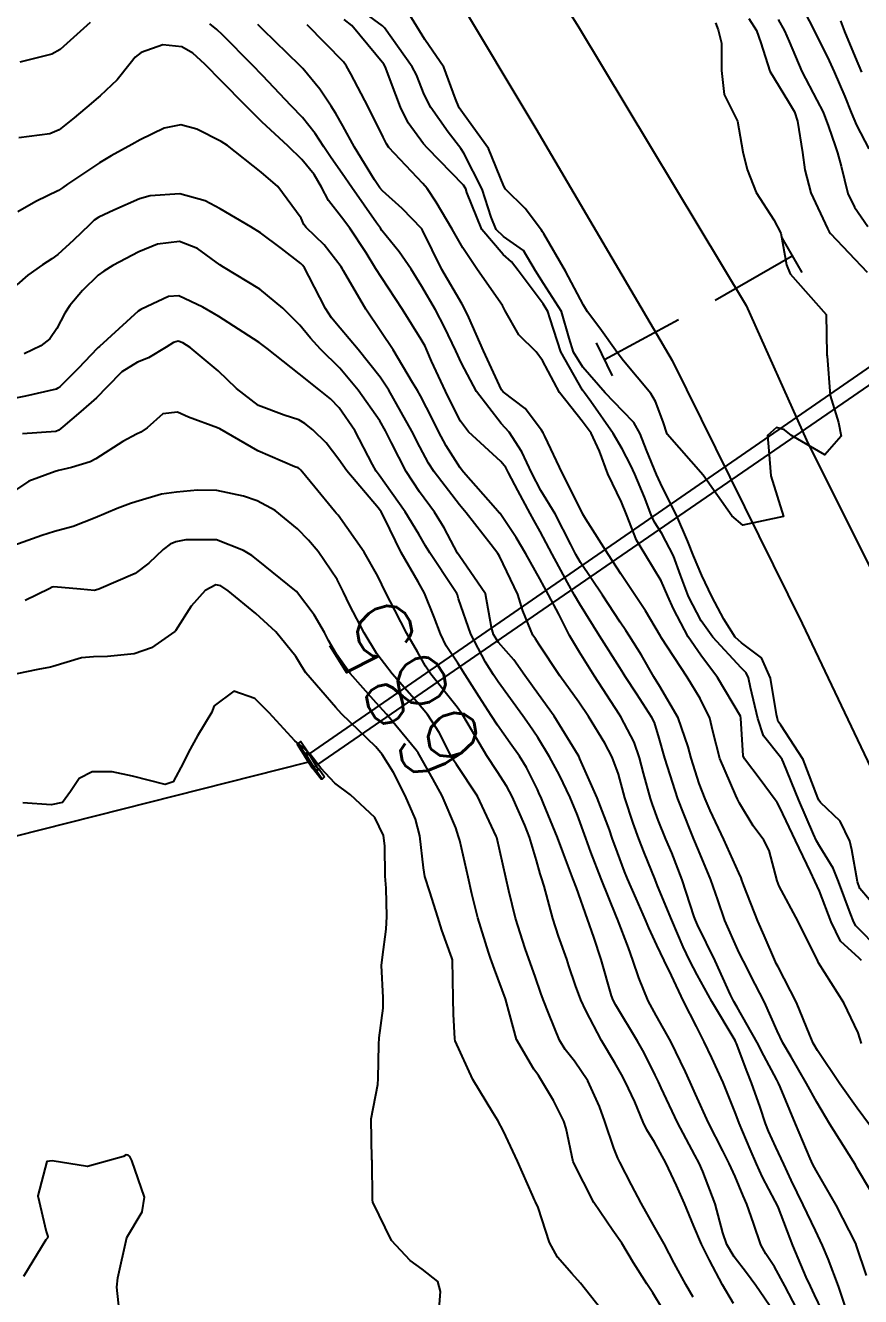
# Model space of a CAD drawing. Header units: metres. Extents: x 298520 to 308411, y 7433745 to 7450750.
# Drawn here: x 300770.8 to 300812, y 7448381.4 to 7448444.2 of the extents above; entities that cross this region are included whole.
import ezdxf
from ezdxf.enums import TextEntityAlignment as Align

# ---------------------------------------------------------------- set-up
doc = ezdxf.new("R2010")
doc.units = ezdxf.units.M
doc.header["$LTSCALE"] = 10
doc.linetypes.add('CONTINUO', pattern=[0])
doc.linetypes.add('TRACEJADO', pattern=[8.7, 8, -0.7])
for name, color, linetype in [('Cotas', 45, 'Continuous'), ('Curvas de Nivel 1m', 11, 'Continuous'), ('Curvas de Nivel 5m', 15, 'Continuous'), ('GALERIA', 45, 'Continuous'), ('Linha Férrea', 251, 'TRACKS'), ('Pórtico', 62, 'Continuous'), ('TEXTO', 45, 'Continuous')]:
    doc.layers.add(name, color=color, linetype=linetype)
doc.styles.add('Style-STANDARD', font='STANDARD.shx')
doc.linetypes.add('TRACKS', pattern='A,0.15,[130,ltypeshp.shx,S=0.25,R=0,X=0,Y=0],0.15', length=0.3)

msp = doc.modelspace()

# ---------------------------------------------------------------- linework, layer by layer
at = {"layer": 'Curvas de Nivel 1m', "flags": 128}
for points, elevation in [([(300813.428, 7448399.885), (300811.998, 7448401.567), (300811.87, 7448401.902), (300811.603, 7448403.49), (300811.502, 7448403.908), (300811.012, 7448404.894), (300810.042, 7448405.815), (300809.963, 7448405.931), (300809.92, 7448406.056), (300809.195, 7448407.939), (300808.09, 7448409.635), (300807.962, 7448409.822), (300807.918, 7448409.953), (300807.878, 7448410.171), (300807.573, 7448411.958), (300807.129, 7448412.961), (300806.14, 7448413.709), (300805.837, 7448413.983), (300805.263, 7448414.878), (300804.678, 7448415.995), (300804.178, 7448417.033), (300803.771, 7448418.004), (300803.485, 7448418.722), (300802.933, 7448420.013), (300802.233, 7448421.391), (300801.946, 7448422.024), (300801.451, 7448423.228), (300801.131, 7448424.037), (300800.827, 7448424.6), (300800.274, 7448425.156), (300799.4, 7448426.059), (300798.302, 7448427.336), (300797.836, 7448428.075), (300797.631, 7448428.766), (300797.251, 7448430.081), (300796.354, 7448431.47), (300795.972, 7448432.096), (300795.368, 7448433.1), (300794.38, 7448433.781), (300794.019, 7448434.124), (300793.775, 7448434.74), (300793.332, 7448436.131), (300792.429, 7448437.907), (300792.27, 7448438.142), (300791.652, 7448438.936), (300790.794, 7448440.157), (300790.459, 7448440.802), (300790.081, 7448441.778), (300789.876, 7448442.169), (300788.502, 7448444.099), (300788.408, 7448444.191), (300786.517, 7448445.594)], 697), ([(300804.857, 7448444.345), (300804.998, 7448443.993), (300805.149, 7448443.334), (300805.159, 7448441.99), (300805.281, 7448440.807), (300805.704, 7448439.981), (300805.949, 7448439.479), (300806.217, 7448437.973), (300806.42, 7448437.094), (300806.865, 7448435.965), (300807.739, 7448434.607), (300808.08, 7448433.953), (300808.359, 7448432.385), (300808.543, 7448431.948), (300810.333, 7448429.93), (300810.358, 7448427.974), (300810.361, 7448427.929), (300810.369, 7448427.872), (300810.518, 7448425.926), (300810.938, 7448424.589), (300811.076, 7448423.918), (300810.254, 7448423.005), (300808.613, 7448423.947), (300808.266, 7448424.233), (300807.865, 7448424.356), (300807.434, 7448423.958), (300807.489, 7448423.195), (300807.592, 7448421.96), (300808.213, 7448419.95), (300806.208, 7448419.523), (300805.663, 7448419.985), (300804.243, 7448422), (300802.478, 7448424.018), (300802.269, 7448424.622), (300801.893, 7448425.639), (300801.668, 7448426.029), (300800.307, 7448427.644), (300800.008, 7448428.053), (300799.138, 7448429.249), (300798.535, 7448430.068), (300798.338, 7448430.396), (300797.445, 7448432.079), (300796.381, 7448433.924), (300796.312, 7448434.021), (300796.255, 7448434.092), (300795.461, 7448435.172), (300794.476, 7448436.119), (300794.405, 7448436.266), (300793.65, 7448438.128), (300792.449, 7448439.795), (300792.203, 7448440.142), (300792.018, 7448440.584), (300791.435, 7448442.15), (300790.493, 7448443.527), (300790.109, 7448444.166), (300789.489, 7448445.151)], 698), ([(300773.968, 7448444.358), (300772.489, 7448443.023), (300772.076, 7448442.795), (300770.483, 7448442.4)], 693), ([(300812.462, 7448389.901), (300811.865, 7448390.718), (300811.01, 7448391.919), (300809.899, 7448393.561), (300809.683, 7448393.932), (300809.513, 7448394.33), (300808.867, 7448395.941), (300807.95, 7448397.701), (300807.86, 7448397.86), (300807.819, 7448397.952), (300807.262, 7448399.256), (300806.949, 7448399.965), (300806.259, 7448401.716), (300806.168, 7448401.978), (300806.122, 7448402.096), (300806.007, 7448402.348), (300805.272, 7448403.988), (300804.603, 7448405.429), (300804.346, 7448405.997), (300804.054, 7448406.768), (300803.66, 7448408.004), (300803.507, 7448408.577), (300803.014, 7448410.011), (300802.116, 7448411.548), (300801.815, 7448412.025), (300801.197, 7448413.097), (300800.609, 7448414.043), (300800.423, 7448414.323), (300800.15, 7448414.732), (300799.272, 7448416.059), (300798.187, 7448417.679), (300797.954, 7448418.072), (300797.712, 7448418.561), (300796.935, 7448420.083), (300796.23, 7448421.236), (300795.779, 7448422.097), (300795.299, 7448423.15), (300794.665, 7448424.114), (300794.475, 7448424.327), (300794.267, 7448424.548), (300793.046, 7448426.132), (300792.304, 7448427.536), (300792.037, 7448428.144), (300791.475, 7448429.304), (300791.027, 7448430.16), (300790.35, 7448431.324), (300789.825, 7448432.168), (300789.229, 7448433.035), (300788.382, 7448434.088), (300788.308, 7448434.191), (300788.115, 7448434.464), (300786.887, 7448436.205), (300786.413, 7448436.893), (300785.873, 7448437.667), (300785.507, 7448438.224), (300785.085, 7448438.876), (300784.447, 7448439.671), (300783.897, 7448440.246), (300782.475, 7448441.746), (300781.974, 7448442.265), (300780.498, 7448443.755), (300780.223, 7448444.007), (300779.88, 7448444.289)], 693), ([(300812.069, 7448393.908), (300811.911, 7448394.437), (300811.193, 7448395.917), (300809.953, 7448397.893), (300809.931, 7448397.93), (300809.909, 7448397.974), (300808.937, 7448399.94), (300807.999, 7448401.694), (300807.908, 7448401.951), (300807.514, 7448403.454), (300807.244, 7448403.962), (300806.722, 7448404.662), (300806.041, 7448405.786), (300805.95, 7448405.981), (300805.861, 7448406.167), (300805.077, 7448407.99), (300804.732, 7448409.348), (300804.577, 7448409.995), (300804.107, 7448410.96), (300803.453, 7448412.007), (300802.182, 7448413.98), (300802.159, 7448414.02), (300802.143, 7448414.043), (300801.407, 7448415.283), (300800.907, 7448416.039), (300800.179, 7448417.122), (300799.579, 7448418.056), (300798.455, 7448419.823), (300798.308, 7448420.069), (300798.216, 7448420.249), (300797.305, 7448422.079), (300796.421, 7448423.929), (300796.341, 7448424.089), (300796.264, 7448424.22), (300795.453, 7448425.281), (300794.367, 7448426.119), (300794.284, 7448426.211), (300793.405, 7448428.129), (300792.675, 7448429.791), (300792.515, 7448430.138), (300792.337, 7448430.44), (300791.346, 7448432.15), (300790.382, 7448434.1), (300790.36, 7448434.138), (300790.343, 7448434.161), (300789.385, 7448435.168), (300788.402, 7448436.049), (300788.28, 7448436.191), (300788.012, 7448436.591), (300787.025, 7448438.204), (300786.443, 7448439.25), (300786.096, 7448439.862), (300785.878, 7448440.219), (300785.305, 7448441.071), (300784.471, 7448442.09), (300784.324, 7448442.241), (300782.5, 7448444.016), (300782.243, 7448444.263)], 694), ([(300812.778, 7448398.715), (300811.969, 7448399.543), (300811.79, 7448399.721), (300811.699, 7448399.904), (300811.52, 7448400.367), (300810.933, 7448401.916), (300810.672, 7448402.583), (300810.02, 7448403.646), (300809.851, 7448403.932), (300809.697, 7448404.263), (300808.969, 7448405.941), (300808.223, 7448407.796), (300808.157, 7448407.949), (300808.074, 7448408.057), (300807.233, 7448409.112), (300806.945, 7448409.967), (300806.587, 7448411.501), (300806.484, 7448411.975), (300806.37, 7448412.221), (300806.128, 7448412.479), (300804.725, 7448413.994), (300804.151, 7448414.798), (300803.524, 7448416.006), (300803.135, 7448417.054), (300802.788, 7448418.014), (300802.204, 7448419.112), (300801.848, 7448419.665), (300801.676, 7448420.028), (300801.349, 7448420.91), (300800.877, 7448422.04), (300800.679, 7448422.475), (300800.255, 7448423.293), (300799.798, 7448424.055), (300798.703, 7448425.641), (300798.38, 7448426.069), (300798.285, 7448426.202), (300797.216, 7448428.081), (300796.691, 7448429.725), (300796.577, 7448430.088), (300796.338, 7448430.457), (300795.105, 7448432.109), (300794.781, 7448432.528), (300794.371, 7448432.9), (300793.319, 7448434.131), (300792.574, 7448435.966), (300792.517, 7448436.139), (300792.406, 7448436.319), (300790.624, 7448438.158), (300790.435, 7448438.369), (300789.68, 7448439.406), (300789.304, 7448440.177), (300789.071, 7448440.793), (300788.536, 7448442.189), (300788.474, 7448442.294), (300786.89, 7448444.206), (300786.506, 7448444.506)], 696), ([(300806.509, 7448444.562), (300806.893, 7448443.966), (300807.107, 7448443.351), (300807.536, 7448441.959), (300808.458, 7448440.444), (300808.757, 7448439.947), (300808.911, 7448439.483), (300809.154, 7448437.943), (300809.273, 7448437.088), (300809.572, 7448435.938), (300810.385, 7448434.175), (300810.473, 7448434.018), (300810.543, 7448433.928), (300812.355, 7448432.023)], 697), ([(300807.952, 7448444.512), (300808.261, 7448443.952), (300808.495, 7448443.423), (300809.126, 7448441.943), (300809.866, 7448440.529), (300810.172, 7448439.933), (300810.446, 7448439.22), (300810.769, 7448438.258), (300810.888, 7448437.923), (300811.074, 7448437.269), (300811.404, 7448435.915), (300811.721, 7448435.235), (300812.387, 7448434.286)], 696), ([(300811.029, 7448444.443), (300811.239, 7448443.919), (300811.754, 7448442.64), (300812.068, 7448441.906)], 694), ([(300812.537, 7448386.616), (300811.832, 7448387.802), (300811.771, 7448387.911), (300811.653, 7448388.093), (300810.508, 7448389.923), (300809.869, 7448391.008), (300809.362, 7448391.935), (300808.592, 7448393.247), (300808.191, 7448393.947), (300807.912, 7448394.547), (300807.274, 7448395.96), (300806.824, 7448396.849), (300806.246, 7448397.976), (300806.149, 7448398.171), (300805.959, 7448398.548), (300805.324, 7448399.986), (300804.97, 7448401.008), (300804.633, 7448401.994), (300804.018, 7448403.472), (300803.788, 7448404.002), (300803.618, 7448404.414), (300803.001, 7448406.01), (300802.489, 7448407.594), (300802.363, 7448408.017), (300802.083, 7448408.994), (300801.839, 7448409.772), (300801.718, 7448410.026), (300800.978, 7448411.169), (300800.402, 7448412.046), (300800.294, 7448412.217), (300800.127, 7448412.483), (300799.124, 7448414.06), (300798.158, 7448415.617), (300797.898, 7448416.073), (300797.552, 7448416.696), (300796.796, 7448418.084), (300796.204, 7448419.217), (300795.891, 7448419.776), (300795.707, 7448420.098), (300795.097, 7448421.24), (300794.633, 7448422.114), (300794.494, 7448422.365), (300794.248, 7448422.675), (300792.664, 7448424.136), (300792.268, 7448424.658), (300791.762, 7448425.632), (300791.515, 7448426.152), (300790.834, 7448427.633), (300790.597, 7448428.166), (300790.508, 7448428.36), (300790.318, 7448428.696), (300789.391, 7448430.179), (300788.356, 7448431.761), (300788.08, 7448432.193), (300787.593, 7448432.976), (300786.797, 7448434.206), (300786.388, 7448434.734), (300785.744, 7448435.567), (300785.398, 7448436.225), (300785.037, 7448436.855), (300784.423, 7448437.594), (300783.75, 7448438.247), (300782.445, 7448439.457), (300781.623, 7448440.268), (300780.47, 7448441.449), (300779.63, 7448442.293), (300779.03, 7448442.844), (300778.491, 7448443.162), (300777.548, 7448443.263), (300776.488, 7448442.882), (300776.18, 7448442.639), (300775.935, 7448442.335), (300775.292, 7448441.521), (300774.459, 7448440.736), (300774.253, 7448440.565), (300774.01, 7448440.364), (300773.173, 7448439.646), (300772.44, 7448439.054), (300771.967, 7448438.855), (300770.435, 7448438.657)], 692), ([(300812.326, 7448382.459), (300811.832, 7448383.909), (300811.785, 7448384.025), (300810.827, 7448385.92), (300809.83, 7448387.632), (300809.674, 7448387.932), (300809.533, 7448388.236), (300808.807, 7448389.94), (300808.061, 7448391.767), (300807.977, 7448391.949), (300807.885, 7448392.114), (300807.25, 7448393.314), (300806.922, 7448393.965), (300805.929, 7448395.71), (300805.772, 7448395.982), (300805.603, 7448396.316), (300804.841, 7448397.991), (300803.971, 7448399.779), (300803.869, 7448400.001), (300803.804, 7448400.173), (300803.209, 7448402.008), (300802.694, 7448403.335), (300802.406, 7448404.016), (300802.032, 7448404.955), (300801.744, 7448405.728), (300801.648, 7448406.026), (300801.306, 7448407.272), (300801.107, 7448408.034), (300800.836, 7448408.795), (300800.181, 7448410.049), (300800.095, 7448410.186), (300798.884, 7448412.062), (300798.135, 7448413.244), (300797.647, 7448414.075), (300797.115, 7448415.119), (300796.608, 7448416.086), (300796.175, 7448416.878), (300795.492, 7448418.101), (300795.005, 7448418.912), (300794.213, 7448420.095), (300794.195, 7448420.12), (300793.996, 7448420.342), (300792.404, 7448422.138), (300792.245, 7448422.351), (300791.551, 7448423.446), (300791.176, 7448424.156), (300790.876, 7448424.768), (300790.28, 7448425.915), (300790.135, 7448426.171), (300789.893, 7448426.57), (300788.926, 7448428.184), (300788.322, 7448429.098), (300787.581, 7448430.198), (300786.487, 7448432.082), (300786.414, 7448432.209), (300786.364, 7448432.287), (300785.522, 7448433.371), (300784.628, 7448434.236), (300784.528, 7448434.382), (300784.387, 7448434.693), (300783.244, 7448436.252), (300782.414, 7448436.972), (300780.746, 7448438.277), (300780.435, 7448438.488), (300779.226, 7448439.083), (300778.443, 7448439.298), (300777.62, 7448439.139), (300776.435, 7448438.568), (300776.026, 7448438.336), (300775.009, 7448437.766), (300774.419, 7448437.419), (300773.784, 7448436.995), (300772.851, 7448436.376), (300772.591, 7448436.188), (300772.4, 7448436.056), (300771.275, 7448435.51), (300770.389, 7448435.008)], 691), ([(300810.512, 7448379.922), (300809.757, 7448381.504), (300809.547, 7448381.932), (300809.333, 7448382.369), (300808.672, 7448383.941), (300807.968, 7448385.791), (300807.903, 7448385.949), (300807.815, 7448386.118), (300807.179, 7448387.313), (300806.884, 7448387.964), (300806.57, 7448388.699), (300806.034, 7448389.977), (300805.86, 7448390.424), (300805.233, 7448391.987), (300804.676, 7448393.211), (300804.298, 7448393.996), (300803.914, 7448394.75), (300803.282, 7448396.007), (300802.683, 7448397.275), (300802.326, 7448398.016), (300801.96, 7448398.775), (300801.567, 7448399.625), (300801.394, 7448400.029), (300800.942, 7448401.083), (300800.519, 7448402.042), (300800.37, 7448402.408), (300800.016, 7448403.357), (300799.762, 7448404.053), (300799.616, 7448404.468), (300799.01, 7448406.06), (300798.159, 7448407.982), (300798.118, 7448408.07), (300798.074, 7448408.154), (300796.884, 7448410.082), (300796.109, 7448411.159), (300795.445, 7448412.1), (300794.896, 7448412.874), (300794.139, 7448413.732), (300793.884, 7448414.123), (300793.796, 7448414.474), (300793.499, 7448416.127), (300792.191, 7448418.019), (300792.109, 7448418.141), (300791.45, 7448419.396), (300790.97, 7448420.159), (300790.228, 7448421.178), (300789.58, 7448422.177), (300788.853, 7448423.588), (300788.554, 7448424.187), (300788.268, 7448424.674), (300787.208, 7448426.201), (300786.299, 7448427.279), (300785.348, 7448428.224), (300784.851, 7448428.765), (300784.324, 7448429.398), (300783.483, 7448430.248), (300782.347, 7448431.187), (300780.55, 7448432.278), (300780.364, 7448432.394), (300779.267, 7448433.192), (300778.375, 7448433.536), (300777.291, 7448433.403), (300776.37, 7448433.023), (300775.087, 7448432.349), (300774.634, 7448432.081), (300774.356, 7448431.873), (300773.59, 7448431.122), (300772.954, 7448430.374), (300772.715, 7448429.99), (300772.321, 7448429.233), (300771.968, 7448428.732), (300771.52, 7448428.388), (300770.707, 7448427.995)], 689), ([(300808.883, 7448380.802), (300808.284, 7448381.945), (300807.772, 7448382.885), (300807.353, 7448383.53), (300807.103, 7448383.96), (300806.736, 7448385.029), (300806.406, 7448385.971), (300806.227, 7448386.384), (300805.826, 7448387.335), (300805.533, 7448387.983), (300805.216, 7448388.609), (300804.518, 7448389.993), (300803.874, 7448391.409), (300803.611, 7448392.003), (300803.375, 7448392.519), (300802.645, 7448394.013), (300801.922, 7448395.298), (300801.529, 7448396.026), (300801.076, 7448397.165), (300800.775, 7448398.038), (300800.553, 7448398.635), (300800.022, 7448400.049), (300799.975, 7448400.179), (300799.206, 7448402.058), (300798.708, 7448403.371), (300798.458, 7448404.066), (300798.04, 7448405.203), (300797.672, 7448406.076), (300797.145, 7448407.165), (300796.666, 7448408.084), (300796.082, 7448409.041), (300795.654, 7448409.662), (300795.335, 7448410.101), (300794.118, 7448411.778), (300793.89, 7448412.122), (300793.498, 7448412.758), (300792.778, 7448414.134), (300792.16, 7448415.892), (300792.105, 7448416.084), (300792.077, 7448416.141), (300791.916, 7448416.395), (300790.744, 7448418.162), (300790.534, 7448418.503), (300790.202, 7448419.079), (300789.526, 7448420.177), (300788.24, 7448421.99), (300788.1, 7448422.191), (300787.913, 7448422.527), (300787.035, 7448424.202), (300786.274, 7448425.327), (300785.832, 7448425.77), (300785.258, 7448426.225), (300784.294, 7448427.006), (300782.705, 7448428.256), (300782.316, 7448428.542), (300781.526, 7448429.063), (300780.328, 7448429.828), (300780.042, 7448429.996), (300779.526, 7448430.292), (300778.341, 7448430.859), (300777.831, 7448430.825), (300776.776, 7448430.326), (300776.473, 7448430.187), (300776.331, 7448430.092), (300774.419, 7448428.358), (300774.363, 7448428.308), (300774.311, 7448428.259), (300773.383, 7448427.282), (300772.475, 7448426.378), (300772.373, 7448426.288), (300772.282, 7448426.239), (300770.769, 7448425.904), (300770.277, 7448425.805)], 688), ([(300807.744, 7448380.656), (300806.844, 7448381.964), (300806.383, 7448382.585), (300805.777, 7448383.377), (300805.416, 7448383.984), (300805.215, 7448384.563), (300804.842, 7448385.99), (300804.237, 7448387.588), (300804.047, 7448387.998), (300803.837, 7448388.398), (300802.99, 7448390.009), (300802.174, 7448391.722), (300802.039, 7448392.018), (300801.886, 7448392.344), (300801.328, 7448393.459), (300801.01, 7448394.033), (300799.929, 7448395.809), (300799.803, 7448396.051), (300799.723, 7448396.264), (300799.207, 7448398.057), (300798.855, 7448399.171), (300798.538, 7448400.064), (300797.996, 7448401.607), (300797.818, 7448402.073), (300797.317, 7448403.381), (300797.054, 7448404.085), (300796.364, 7448405.779), (300796.225, 7448406.097), (300796.171, 7448406.216), (300796.057, 7448406.459), (300795.516, 7448407.546), (300795.171, 7448408.104), (300794.716, 7448408.747), (300794.088, 7448409.649), (300793.782, 7448410.123), (300793.186, 7448411.05), (300792.499, 7448412.136), (300792.129, 7448412.701), (300791.559, 7448413.57), (300791.27, 7448414.153), (300790.967, 7448414.974), (300790.485, 7448416.165), (300790.171, 7448416.729), (300789.333, 7448418.179), (300788.491, 7448419.906), (300788.338, 7448420.189), (300788.215, 7448420.357), (300786.653, 7448422.206), (300786.248, 7448422.766), (300785.631, 7448423.594), (300784.97, 7448424.229), (300784.576, 7448424.546), (300784.268, 7448424.733), (300783.551, 7448424.966), (300782.275, 7448425.438), (300781.189, 7448426.271), (300780.296, 7448427.145), (300778.911, 7448428.301), (300778.546, 7448428.538), (300778.316, 7448428.608), (300778.075, 7448428.553), (300777.714, 7448428.316), (300776.839, 7448427.79), (300776.302, 7448427.571), (300775.533, 7448427.103), (300774.807, 7448426.352), (300774.277, 7448425.808), (300773.495, 7448425.144), (300772.611, 7448424.377), (300772.423, 7448424.217), (300772.261, 7448424.159), (300770.617, 7448424.039)], 687), ([(300805.749, 7448381.075), (300805.209, 7448381.986), (300804.56, 7448383.207), (300804.174, 7448383.996), (300803.796, 7448384.887), (300803.332, 7448386.005), (300802.937, 7448386.893), (300802.407, 7448388.014), (300801.843, 7448389.035), (300801.474, 7448389.65), (300801.292, 7448390.028), (300800.866, 7448391.037), (300800.394, 7448392.042), (300800.222, 7448392.38), (300799.892, 7448392.953), (300799.235, 7448394.057), (300798.452, 7448395.538), (300798.207, 7448396.067), (300797.94, 7448396.785), (300797.62, 7448397.745), (300797.506, 7448398.077), (300797.101, 7448399.22), (300796.829, 7448400.087), (300796.396, 7448401.695), (300796.265, 7448402.096), (300796.201, 7448402.293), (300796.012, 7448402.962), (300795.667, 7448404.104), (300795.441, 7448404.696), (300794.812, 7448406.112), (300794.553, 7448406.608), (300794.065, 7448407.359), (300793.557, 7448408.125), (300792.802, 7448409.417), (300792.373, 7448410.137), (300792.099, 7448410.528), (300790.801, 7448412.16), (300790.528, 7448412.565), (300790.134, 7448413.265), (300789.614, 7448414.175), (300789.011, 7448415.325), (300788.58, 7448416.186), (300788.175, 7448417.012), (300787.504, 7448418.197), (300786.211, 7448420.01), (300786.12, 7448420.12), (300786.037, 7448420.213), (300785.061, 7448421.397), (300784.366, 7448422.238), (300784.308, 7448422.304), (300784.244, 7448422.35), (300784.073, 7448422.413), (300782.252, 7448423.195), (300780.371, 7448424.279), (300780.263, 7448424.333), (300778.824, 7448424.858), (300778.271, 7448425.1), (300777.561, 7448425.026), (300776.78, 7448424.325), (300776.475, 7448424.113), (300776.26, 7448424.012), (300775.577, 7448423.661), (300774.247, 7448422.807), (300773.956, 7448422.653), (300773.042, 7448422.372), (300772.397, 7448422.222), (300772.24, 7448422.178), (300770.928, 7448421.698), (300770.225, 7448421.214)], 686), ([(300802.718, 7448380.015), (300801.756, 7448381.599), (300801.465, 7448382.033), (300800.808, 7448383.069), (300800.226, 7448384.043), (300799.792, 7448384.67), (300798.843, 7448386.06), (300797.833, 7448388.07), (300797.483, 7448389.709), (300797.368, 7448390.077), (300796.857, 7448391.096), (300796.268, 7448392.094), (300796.114, 7448392.325), (300795.888, 7448392.642), (300795.027, 7448394.109), (300794.698, 7448395.335), (300794.486, 7448396.114), (300793.948, 7448397.587), (300793.75, 7448398.122), (300793.646, 7448398.433), (300793.109, 7448400.129), (300792.819, 7448401.304), (300792.643, 7448402.134), (300792.221, 7448403.938), (300792.168, 7448404.139), (300792.029, 7448404.568), (300791.362, 7448406.15), (300790.887, 7448406.984), (300790.23, 7448408.168), (300790.175, 7448408.27), (300790.075, 7448408.413), (300788.61, 7448410.185), (300788.101, 7448410.748), (300786.814, 7448412.203), (300786.132, 7448413.156), (300785.746, 7448413.823), (300785.539, 7448414.219), (300785.026, 7448415.101), (300784.163, 7448416.24), (300782.189, 7448417.85), (300781.948, 7448418.021), (300781.543, 7448418.266), (300780.198, 7448418.8), (300778.694, 7448418.799), (300778.197, 7448418.695), (300777.919, 7448418.59), (300777.571, 7448418.316), (300776.869, 7448417.64), (300776.181, 7448417.134), (300774.385, 7448416.357), (300774.223, 7448416.308), (300774.172, 7448416.301), (300773.487, 7448416.367), (300772.174, 7448416.474), (300772.095, 7448416.459), (300771.94, 7448416.382), (300770.75, 7448415.808)], 684), ([(300799.744, 7448380.117), (300798.191, 7448382.066), (300797.768, 7448382.546), (300797.061, 7448383.365), (300796.663, 7448384.087), (300796.091, 7448385.813), (300795.961, 7448386.098), (300795.909, 7448386.194), (300795.816, 7448386.422), (300795.084, 7448388.107), (300794.379, 7448389.584), (300794.109, 7448390.117), (300793.859, 7448390.497), (300792.868, 7448392.13), (300791.993, 7448394.048), (300791.973, 7448394.139), (300791.921, 7448395.362), (300791.899, 7448396.141), (300791.86, 7448398.05), (300791.837, 7448398.142), (300791.332, 7448399.514), (300791.138, 7448400.153), (300790.751, 7448401.4), (300790.505, 7448402.162), (300790.434, 7448402.591), (300790.253, 7448404.167), (300790.035, 7448405.006), (300789.535, 7448406.175), (300788.948, 7448407.298), (300788.398, 7448408.187), (300788.077, 7448408.578), (300786.387, 7448410.207), (300786.097, 7448410.509), (300784.622, 7448412.233), (300784.424, 7448412.533), (300784.131, 7448413.03), (300783.13, 7448414.25), (300782.157, 7448415.166), (300780.775, 7448416.281), (300780.415, 7448416.526), (300780.176, 7448416.571), (300779.639, 7448416.295), (300778.948, 7448415.515), (300778.177, 7448414.31), (300778.165, 7448414.287), (300778.142, 7448414.264), (300776.988, 7448413.468), (300776.131, 7448413.171), (300774.823, 7448413.043), (300774.13, 7448413.022), (300773.529, 7448412.966), (300772.124, 7448412.537), (300772.003, 7448412.502), (300771.382, 7448412.387), (300770.34, 7448412.177)], 683), ([(300791.154, 7448380.149), (300791.278, 7448381.667), (300791.14, 7448382.149), (300790.365, 7448382.757), (300789.773, 7448383.198), (300788.851, 7448384.179), (300787.932, 7448386.068), (300787.914, 7448386.189), (300787.89, 7448388.132), (300787.888, 7448388.189), (300787.853, 7448390.19), (300788.17, 7448391.896), (300788.193, 7448392.187), (300788.218, 7448393.869), (300788.245, 7448394.187), (300788.448, 7448395.662), (300788.432, 7448396.185), (300788.359, 7448397.776), (300788.401, 7448398.186), (300788.587, 7448399.563), (300788.619, 7448400.184), (300788.588, 7448401.59), (300788.54, 7448402.185), (300788.525, 7448403.678), (300788.463, 7448404.186), (300788.036, 7448405.083), (300786.823, 7448406.202), (300786.059, 7448406.775), (300785.358, 7448407.513), (300784.815, 7448408.229), (300784.427, 7448408.585), (300784.079, 7448408.875), (300782.815, 7448410.253), (300782.103, 7448410.96), (300781.068, 7448411.316), (300780.097, 7448410.591), (300780.009, 7448410.376), (300779.967, 7448410.291), (300779.262, 7448409.118), (300778.82, 7448408.303), (300778.568, 7448407.805), (300778.058, 7448406.84), (300777.666, 7448406.705), (300776.061, 7448407.117), (300775.055, 7448407.337), (300774.063, 7448407.33), (300773.418, 7448407.008), (300772.998, 7448406.371), (300772.602, 7448405.817), (300772.043, 7448405.698), (300770.638, 7448405.8)], 682), ([(300775.44, 7448380.335), (300775.289, 7448381.867), (300775.327, 7448382.337), (300775.783, 7448384.33), (300776.535, 7448385.59), (300776.641, 7448386.322), (300776.026, 7448388.133), (300775.923, 7448388.329), (300775.834, 7448388.404), (300775.749, 7448388.417), (300775.604, 7448388.333), (300773.828, 7448387.842), (300772.088, 7448388.12), (300771.83, 7448388.076), (300771.373, 7448386.387), (300771.787, 7448384.627), (300771.875, 7448384.379), (300771.858, 7448384.304), (300771.781, 7448384.211), (300770.663, 7448382.396)], 681)]:
    msp.add_lwpolyline(points, dxfattribs=dict(at, elevation=elevation))
at = {"layer": 'Curvas de Nivel 5m', "flags": 128}
for points, elevation in [([(300808.944, 7448445.52), (300809.748, 7448443.938), (300810.481, 7448442.463), (300810.722, 7448441.926), (300811.249, 7448440.707), (300811.57, 7448439.913), (300811.829, 7448439.291), (300812.435, 7448438.113)], 695), ([(300812.067, 7448398.022), (300811.955, 7448398.128), (300811.027, 7448398.977), (300810.567, 7448399.921), (300809.995, 7448401.433), (300809.77, 7448401.932), (300809.553, 7448402.389), (300808.813, 7448403.942), (300808.039, 7448405.576), (300807.904, 7448405.814), (300807.803, 7448405.954), (300807.058, 7448406.965), (300806.284, 7448407.977), (300806.232, 7448408.135), (300806.118, 7448409.98), (300806.095, 7448410.086), (300804.958, 7448411.992), (300804.134, 7448413.099), (300803.514, 7448414.006), (300802.778, 7448415.392), (300802.498, 7448416.017), (300802.174, 7448416.775), (300801.42, 7448418.032), (300800.951, 7448418.789), (300800.466, 7448420.046), (300800.222, 7448420.667), (300799.538, 7448422.057), (300799.135, 7448423.18), (300798.714, 7448424.065), (300798.269, 7448424.661), (300797.147, 7448426.081), (300796.306, 7448427.652), (300796.002, 7448428.095), (300795.136, 7448428.923), (300794.464, 7448430.118), (300794.337, 7448430.374), (300793.101, 7448432.133), (300792.374, 7448433.22), (300791.854, 7448434.145), (300791.062, 7448435.487), (300790.611, 7448436.158), (300790.407, 7448436.403), (300788.723, 7448438.186), (300788.607, 7448438.36), (300788.438, 7448438.698), (300787.704, 7448440.197), (300786.845, 7448441.831), (300786.63, 7448442.208), (300786.476, 7448442.416), (300784.691, 7448444.237)], 695), ([(300811.545, 7448380.103), (300810.931, 7448381.918), (300810.421, 7448383.279), (300810.145, 7448383.926), (300809.794, 7448384.675), (300809.192, 7448385.936), (300808.605, 7448387.162), (300808.231, 7448387.946), (300807.841, 7448388.784), (300807.479, 7448389.586), (300807.336, 7448389.958), (300807.064, 7448390.763), (300806.639, 7448391.969), (300806.425, 7448392.508), (300805.902, 7448393.907), (300805.872, 7448393.98), (300805.83, 7448394.055), (300804.673, 7448395.993), (300803.946, 7448397.313), (300803.593, 7448398.004), (300803.269, 7448398.697), (300802.7, 7448400.013), (300801.998, 7448401.708), (300801.874, 7448402.022), (300801.332, 7448403.346), (300801.066, 7448404.034), (300800.795, 7448404.803), (300800.386, 7448406.045), (300800.313, 7448406.304), (300800.065, 7448407.221), (300799.76, 7448408.053), (300799.389, 7448408.748), (300798.582, 7448410.065), (300798.104, 7448410.778), (300797.172, 7448412.08), (300796.138, 7448413.648), (300795.962, 7448413.913), (300795.836, 7448414.095), (300795.347, 7448415.294), (300795.096, 7448416.106), (300794.191, 7448417.987), (300794.1, 7448418.121), (300793.778, 7448418.544), (300792.538, 7448420.137), (300792.219, 7448420.531), (300790.952, 7448422.159), (300790.673, 7448422.589), (300790.255, 7448423.401), (300789.854, 7448424.174), (300789.337, 7448425.114), (300788.723, 7448426.186), (300788.293, 7448426.83), (300787.213, 7448428.201), (300786.323, 7448429.252), (300785.886, 7448429.774), (300785.588, 7448430.221), (300784.761, 7448431.83), (300784.557, 7448432.237), (300784.477, 7448432.351), (300784.365, 7448432.456), (300783.423, 7448433.198), (300782.38, 7448433.962), (300781.897, 7448434.265), (300780.392, 7448435.153), (300779.651, 7448435.546), (300778.399, 7448435.889), (300776.922, 7448435.8), (300776.396, 7448435.64), (300775.126, 7448435.084), (300774.387, 7448434.734), (300774.163, 7448434.585), (300773.925, 7448434.365), (300773.149, 7448433.598), (300772.368, 7448432.891), (300772.072, 7448432.677), (300771.608, 7448432.388), (300770.882, 7448431.868), (300770.348, 7448431.402)], 690), ([(300803.754, 7448381.387), (300803.39, 7448382.006), (300802.823, 7448383.064), (300802.315, 7448384.015), (300801.797, 7448384.942), (300801.18, 7448386.029), (300800.715, 7448386.929), (300800.14, 7448388.045), (300800.04, 7448388.251), (300799.84, 7448388.749), (300799.393, 7448390.055), (300799.127, 7448390.794), (300798.545, 7448392.063), (300797.893, 7448393.037), (300797.434, 7448393.613), (300797.159, 7448394.081), (300796.632, 7448395.379), (300796.348, 7448396.094), (300796.237, 7448396.396), (300795.944, 7448397.223), (300795.633, 7448398.103), (300795.45, 7448398.614), (300794.976, 7448400.11), (300794.646, 7448401.46), (300794.507, 7448402.115), (300794.048, 7448404.095), (300794.038, 7448404.12), (300794.024, 7448404.166), (300793.105, 7448406.129), (300792.069, 7448407.706), (300791.887, 7448407.959), (300791.781, 7448408.144), (300791.205, 7448409.274), (300790.628, 7448410.162), (300790.102, 7448410.797), (300788.883, 7448412.182), (300788.133, 7448413.168), (300787.501, 7448414.196), (300786.769, 7448415.591), (300786.482, 7448416.207), (300786.172, 7448416.84), (300785.227, 7448418.224), (300784.744, 7448418.778), (300784.204, 7448419.345), (300783.1, 7448420.251), (300782.22, 7448420.718), (300781.54, 7448420.95), (300780.227, 7448421.234), (300779.263, 7448421.259), (300778.226, 7448421.155), (300777.491, 7448421.05), (300776.218, 7448420.684), (300775.959, 7448420.592), (300775.294, 7448420.344), (300774.208, 7448419.879), (300773.121, 7448419.454), (300772.201, 7448419.204), (300771.578, 7448419.007), (300770.194, 7448418.514)], 685)]:
    msp.add_lwpolyline(points, dxfattribs=dict(at, elevation=elevation))
at = {"layer": 'GALERIA', "linetype": 'TRACEJADO', "flags": 128}
for points in [[(300784.592, 7448408.085), (300834.235, 7448442.387)], [(300784.942, 7448407.521), (300834.736, 7448441.76)]]:
    msp.add_lwpolyline(points, dxfattribs=at)
at = {"layer": 'GALERIA', "linetype": 'CONTINUO'}
for points in [[(300784.235, 7448408.722, 681.862), (300784.199, 7448408.7, 681.642), (300784.592, 7448408.085, 681.222)], [(300784.594, 7448408.232, 681.922), (300784.614, 7448408.2, 681.789), (300784.73, 7448408.296, 681.801), (300784.722, 7448408.328, 681.897)], [(300784.953, 7448407.539, 681.469), (300784.942, 7448407.521, 681.221), (300784.592, 7448408.085, 681.222), (300784.61, 7448408.072, 681.488)], [(300784.61, 7448408.072, 681.488), (300784.953, 7448407.539, 681.469)], [(300784.614, 7448408.2, 681.789), (300785.11, 7448407.41, 681.728)], [(300784.73, 7448408.296, 681.801), (300785.213, 7448407.479, 681.768)], [(300785.419, 7448406.978, 681.735), (300785.383, 7448406.981, 681.676), (300784.942, 7448407.521, 681.221)], [(300785.281, 7448407.472, 681.858), (300785.213, 7448407.479, 681.768), (300785.11, 7448407.41, 681.728), (300785.145, 7448407.371, 681.85)]]:
    msp.add_polyline3d(points, dxfattribs=at)
for points in [[(300784.594, 7448408.232, 681.922), (300784.235, 7448408.722, 681.862), (300784.377, 7448408.831, 681.846), (300784.722, 7448408.328, 681.897)], [(300785.541, 7448407.092, 681.733), (300785.419, 7448406.978, 681.735), (300785.145, 7448407.371, 681.85), (300785.281, 7448407.472, 681.858)]]:
    msp.add_polyline3d(points, close=True, dxfattribs=at)
at = {"layer": 'Linha Férrea', "flags": 128}
for points in [[(298729.261, 7450749.95), (298734.809, 7450730.65), (298742.343, 7450703.451), (298750.119, 7450676.237), (298757.889, 7450649.199), (298765.189, 7450623.712), (298769.985, 7450606.424), (298776.494, 7450583.287), (298783.055, 7450560.248), (298788.164, 7450542.214), (298793.821, 7450521.584), (298798.125, 7450506.606), (298804.386, 7450484.418), (298809.295, 7450466.837), (298814.551, 7450448.858), (298819.559, 7450431.225), (298826.267, 7450408.649), (298831.926, 7450389.314), (298837.135, 7450370.779), (298842.092, 7450352.398), (298847.802, 7450331.823), (298852.149, 7450316.412), (298858.34, 7450294.769), (298862.969, 7450278.965), (298867.952, 7450260.088), (298870.924, 7450249.95), (298873.722, 7450238.982), (298878.355, 7450222.697), (298882.025, 7450210.358), (298885.603, 7450197.651), (298890.189, 7450181.049), (298894.637, 7450166.006), (298898.995, 7450149.812), (298904.361, 7450131.79), (298908.122, 7450117.709), (298911.93, 7450103.946), (298916.104, 7450089.039), (298920.554, 7450073.399), (298923.212, 7450064.319), (298926.468, 7450052.577), (298930.321, 7450038.956), (298934.723, 7450023.223), (298938.252, 7450011.622), (298941.509, 7449999.193), (298944.399, 7449989.651), (298947.701, 7449977.682), (298952.335, 7449961.49), (298956.967, 7449946.581), (298961.92, 7449929.017), (298965.909, 7449915.258), (298970.082, 7449900.905), (298973.936, 7449887.787), (298977.788, 7449874.853), (298981.549, 7449862.469), (298986.366, 7449847.197), (298989.852, 7449836.37), (298994.575, 7449822.337), (298999.437, 7449807.292), (299004.068, 7449794.269), (299008.7, 7449781.657), (299013.057, 7449770.328), (299018.285, 7449757.718), (299022.322, 7449748.037), (299026.817, 7449737.63), (299031.861, 7449726.852), (299036.814, 7449716.896), (299043.096, 7449705.205), (299047.821, 7449696.534), (299054.335, 7449685.572), (299060.664, 7449675.852), (299069.469, 7449663.104), (299077.541, 7449652.872), (299085.429, 7449643.336), (299089.832, 7449637.784), (299098.728, 7449628.561), (299107.993, 7449618.793), (299117.442, 7449610.031), (299127.077, 7449601.223), (299138.453, 7449591.782), (299150.409, 7449582.651), (299162.779, 7449573.982), (299174.004, 7449567.002), (299185.962, 7449560.295), (299199.698, 7449553.222), (299213.253, 7449547.024), (299227.033, 7449541.5), (299241.999, 7449536.525), (299258.424, 7449531.831), (299277.224, 7449527.814), (299295.935, 7449525.032), (299311.589, 7449523.57), (299326.876, 7449522.883), (299340.975, 7449522.747), (299353.572, 7449523.111), (299369.274, 7449524.069), (299382.826, 7449525.211), (299396.609, 7449526.717), (299414.178, 7449529.501), (299430.969, 7449532.603), (299440.142, 7449534.839), (299451.094, 7449537.487), (299469.666, 7449542.917), (299486.963, 7449547.755), (299510.376, 7449554.83), (299531.414, 7449561.037), (299544.903, 7449564.894), (299559.186, 7449569.068), (299590.197, 7449576.665), (299616.417, 7449582.259), (299645.03, 7449585.805), (299675.251, 7449587.635), (299705.522, 7449586.259), (299732.882, 7449582.825), (299762.581, 7449576.088), (299791.888, 7449566.944), (299816.217, 7449556.896), (299840.774, 7449544.781), (299859.676, 7449534.387), (299878.529, 7449521.308), (299897.376, 7449507.135), (299919.538, 7449486.991), (299927.658, 7449478.626), (299947.133, 7449456.962), (299961.499, 7449437.961), (299971.137, 7449424.784), (299981.869, 7449408.322), (299997.595, 7449383.682), (300016.228, 7449354.96), (300035.864, 7449324.687), (300055.136, 7449295.587), (300073.232, 7449268.397), (300085.868, 7449249.95), (300089.501, 7449244.778), (300101.211, 7449227.647), (300111.197, 7449214.14), (300124.752, 7449194.736), (300135.909, 7449179.759), (300148.296, 7449162.129), (300160.805, 7449144.566), (300173.129, 7449128.481), (300185.523, 7449112.088), (300198.402, 7449095.758), (300207.462, 7449083.98), (300220.094, 7449068.515), (300233.468, 7449051.744), (300246.778, 7449035.349), (300263.478, 7449015.076), (300277.526, 7448998.444), (300292.814, 7448981.501), (300306.688, 7448964.856), (300324.623, 7448944.393), (300340.398, 7448926.517), (300357.9, 7448907.843), (300372.755, 7448891.817), (300392.041, 7448871.054), (300410.717, 7448852.066), (300427.475, 7448834.137), (300439.245, 7448822.858), (300454.898, 7448806.525), (300473.448, 7448788.164), (300493.111, 7448768.808), (300511.705, 7448749.95), (300518.198, 7448743.612), (300525.672, 7448735.984), (300530.889, 7448730.361), (300538.141, 7448723.284), (300543.771, 7448717.624), (300548.924, 7448711.903), (300554.778, 7448706.093), (300562.444, 7448698.573), (300570.483, 7448690.198), (300580.06, 7448680.508), (300590.013, 7448670.628), (300599.102, 7448661.391), (300608.565, 7448651.702), (300616.68, 7448643.32), (300625.581, 7448633.859), (300633.62, 7448625.859), (300641.21, 7448617.858), (300649.582, 7448609.897), (300659.386, 7448599.72), (300667.387, 7448591.231), (300676.098, 7448582.784), (300683.871, 7448574.669), (300691.725, 7448567.153), (300703.33, 7448554.876), (300711.744, 7448546.351), (300718.093, 7448539.767), (300726.506, 7448530.983), (300733.153, 7448523.695), (300741.152, 7448514.418), (300747.426, 7448507.242), (300750.054, 7448504.018), (300758.169, 7448493.99), (300764.854, 7448485.238), (300772.251, 7448475.55), (300781.114, 7448462.855), (300788.178, 7448452.147), (300795.99, 7448439.115), (300802.712, 7448427.661), (300809.137, 7448414.665), (300814.959, 7448402.42), (300819.763, 7448391.601), (300824.722, 7448378.533), (300829.079, 7448366.59), (300833.249, 7448353.858), (300836.592, 7448342.438), (300839.822, 7448330.572), (300842.678, 7448317.912), (300845.758, 7448304.202), (300848.387, 7448291.169), (300849.927, 7448279.903), (300851.843, 7448266.756), (300852.632, 7448254.174), (300852.974, 7448249.95), (300853.718, 7448237.64), (300853.896, 7448226.066), (300854.164, 7448215.145), (300853.836, 7448203.832), (300853.598, 7448192.905), (300852.795, 7448182.25), (300851.991, 7448170.79), (300850.801, 7448159.302), (300849.223, 7448146.768), (300848.151, 7448135.486), (300846.96, 7448124.114), (300845.442, 7448113.546), (300844.222, 7448102.204), (300842.288, 7448090.385), (300840.978, 7448078.33), (300839.608, 7448068.386), (300838.209, 7448056.39), (300836.541, 7448045.166), (300835.023, 7448032.665), (300833.535, 7448020.341), (300832.284, 7448009.205), (300831.094, 7447998.637), (300829.874, 7447985.926), (300828.432, 7447973.713), (300826.546, 7447955.639), (300825.162, 7447943.391), (300824.986, 7447942.247), (300823.836, 7447930.96), (300822.657, 7447919.829), (300821.593, 7447909.075), (300820.243, 7447895.408), (300819.533, 7447885.934), (300818.679, 7447872.07), (300818.298, 7447858.799), (300817.927, 7447851.916), (300817.786, 7447841.862), (300817.933, 7447833.489), (300818.516, 7447815.843), (300820.361, 7447795.876), (300822.449, 7447776.733), (300825.922, 7447758.996), (300827.722, 7447750.217), (300828.687, 7447743.229), (300830.467, 7447731.539), (300833.751, 7447711.152), (300838.977, 7447681.969), (300842.161, 7447664.851), (300846.249, 7447643.566), (300856.898, 7447587.933), (300861.3, 7447564.706), (300863.731, 7447552.015), (300867.081, 7447534.8), (300870.251, 7447518.153), (300879.139, 7447471.406), (300882.717, 7447452.426), (300886.196, 7447433.436), (300890.621, 7447408.952), (300893.065, 7447393.996), (300894.895, 7447382.534), (300896.018, 7447374.923), (300897.056, 7447367.88), (300898.671, 7447355.202), (300899.884, 7447344.173), (300901.155, 7447328.57), (300902.425, 7447306.17), (300902.632, 7447290.927), (300902.643, 7447274.906), (300901.209, 7447249.806), (300899.894, 7447235.454), (300897.424, 7447214.973), (300896.24, 7447207.108, -0.017609), (300893.245, 7447191.067), (300890.79, 7447180.008), (300886.347, 7447162.337), (300883.122, 7447151.267), (300877.521, 7447133.871), (300873.858, 7447123.752), (300865.532, 7447103.056), (300859.822, 7447090.388), (300850.503, 7447071.406), (300846.315, 7447063.106), (300836.805, 7447045.834), (300827.664, 7447031.197), (300815.395, 7447013.014), (300803.069, 7446996.228), (300792.968, 7446983.245), (300781.446, 7446969.292), (300759.63, 7446945.435), (300748.36, 7446933.669), (300737.301, 7446922.447), (300720.178, 7446905.644), (300707.821, 7446893.561), (300697.057, 7446883.028), (300686.376, 7446872.224), (300676.506, 7446862.329), (300660.145, 7446845.845), (300651.989, 7446837.638), (300637.917, 7446823.835), (300624.102, 7446810.419), (300614.955, 7446801.573), (300610.107, 7446796.538), (300599.124, 7446785.64, 0.017844), (300588.776, 7446774.611), (300582.973, 7446768.596), (300572.807, 7446757.15), (300570.635, 7446754.423, -0.018804), (300566.868, 7446749.902, -0.021463), (300565.197, 7446747.771, 0.014089), (300560.744, 7446742.236), (300556.818, 7446737.065), (300549.018, 7446726.402), (300544.903, 7446720.152), (300542.989, 7446717.435), (300540.702, 7446714.014), (300534.516, 7446704.131), (300528.813, 7446694.775), (300525.37, 7446688.688), (300519.775, 7446678.443, 0.017217), (300513.559, 7446666.068), (300510.115, 7446659.471), (300505.35, 7446648.44), (300501.39, 7446638.953, 0.017957), (300498.447, 7446631.125), (300492.383, 7446614.647), (300488.086, 7446600.958), (300484.889, 7446590.082), (300482.448, 7446580.533), (300479.028, 7446566.174), (300474.999, 7446546.195), (300472.245, 7446530.076), (300469.723, 7446510.133), (300467.649, 7446494.09), (300465.343, 7446472.628), (300462.509, 7446448.283), (300460.589, 7446427.75), (300458.173, 7446403.459), (300455.716, 7446377.743), (300453.679, 7446357.578), (300451.179, 7446331.957), (300448.408, 7446302.907), (300446.096, 7446278.461), (300443.948, 7446255.986), (300443.327, 7446249.95), (300441.921, 7446236.026), (300439.714, 7446214.959), (300437.145, 7446189.663), (300434.772, 7446164.489), (300432.986, 7446145.942), (300427.675, 7446092.019), (300425.457, 7446069.071), (300422.052, 7446034.05), (300420.454, 7446017.74), (300416.946, 7445981.751), (300414.159, 7445952.95), (300410.686, 7445916.311), (300408.437, 7445891.812), (300405.718, 7445868.171), (300403.766, 7445842.739), (300401.654, 7445818.651), (300400.337, 7445806.143), (300399.876, 7445801.282), (300399.266, 7445794.558)], [(298905.363, 7450145.031), (298910.207, 7450124.873), (298915.002, 7450108.012), (298921.739, 7450085.266), (298926.98, 7450064.83), (298931.003, 7450051.742), (298934.224, 7450039.953), (298937.65, 7450027.983), (298940.458, 7450017.786), (298943.206, 7450008.624), (298945.866, 7449998.811), (298948.85, 7449988.084), (298952.218, 7449977.183), (298954.849, 7449967.637), (298957.892, 7449956.733), (298961.763, 7449943.848), (298964.896, 7449932.558), (298968.973, 7449920.293), (298972.372, 7449908.382), (298975.8, 7449896.208), (298979.287, 7449884.682), (298982.035, 7449875.079), (298985.463, 7449863.464), (298988.891, 7449853.475), (298994.252, 7449836.792), (298999.642, 7449820.007), (299004.122, 7449806.223), (299009.577, 7449791.55), (299017.072, 7449771.922), (299023.852, 7449755.78), (299031.351, 7449735.099), (299042.615, 7449714.768), (299049.157, 7449702.257), (299057.947, 7449687.795), (299067.128, 7449674.025), (299074.388, 7449663.764), (299083.266, 7449652.271), (299093.226, 7449640.21), (299104.865, 7449628.3), (299116.059, 7449616.929), (299127.188, 7449606.965), (299134.846, 7449600.398), (299146.061, 7449590.999), (299159.8, 7449581.134), (299172.881, 7449572.672), (299188.754, 7449563.553), (299203.487, 7449555.781), (299219.692, 7449548.782), (299229.285, 7449544.979), (299249.695, 7449538.196), (299264.418, 7449534.22), (299286.841, 7449530.183), (299305.276, 7449527.832), (299319.472, 7449527.113), (299340.209, 7449526.73), (299362.575, 7449527.496), (299380.335, 7449528.889), (299402.027, 7449531.43), (299418.393, 7449534.55), (299439.271, 7449538.773), (299455.546, 7449542.61), (299468.219, 7449546.447), (299486.071, 7449551.679), (299502.678, 7449556.429), (299521.873, 7449562.476), (299544.903, 7449569.511), (299558.765, 7449572.874), (299572.65, 7449576.475), (299589.389, 7449580.647), (299603.615, 7449583.903), (299623.713, 7449587.445), (299640.449, 7449589.67), (299657.813, 7449590.983), (299675.925, 7449591.554), (299694.255, 7449591.042), (299708.541, 7449590.126), (299722.182, 7449588.244), (299738.919, 7449585.56), (299759.653, 7449580.821), (299775.25, 7449576.474), (299786.436, 7449572.94), (299797.015, 7449569.282), (299807.003, 7449565.52), (299816.424, 7449561.561), (299823.596, 7449557.979), (299834.148, 7449553.022), (299842.943, 7449548.641), (299850.946, 7449544.045), (299857.58, 7449540.07), (299867.592, 7449534.039), (299879.685, 7449526.144), (299888.765, 7449519.647), (299901.686, 7449509.708), (299911.305, 7449500.703), (299920.635, 7449492.515), (299928.708, 7449484.626), (299935.814, 7449476.733), (299943.925, 7449467.258), (299951.104, 7449459.003), (299957.671, 7449450.784), (299963.484, 7449442.67), (299970.77, 7449432.303), (299976.475, 7449423.904), (299982.432, 7449414.862), (299988.891, 7449404.85), (299995.852, 7449394.443), (300002.312, 7449383.928), (300010.887, 7449370.223), (300018.781, 7449358.239), (300026.569, 7449345.892), (300033.388, 7449335.88), (300041.176, 7449324.037), (300049.358, 7449311.838), (300057.288, 7449299.745), (300065.47, 7449287.364), (300073.508, 7449275.701), (300081.011, 7449264.541), (300090.196, 7449251.298), (300091.164, 7449249.95), (300100.525, 7449236.167), (300109.403, 7449223.951), (300117.162, 7449213.187), (300127.336, 7449198.457), (300139.6, 7449181.446), (300149.952, 7449166.72), (300159.813, 7449153.466), (300168.75, 7449141.382), (300179.779, 7449126.346), (300190.932, 7449112.414), (300203.876, 7449095.222), (300217.308, 7449078.587), (300230.374, 7449062.005), (300242.887, 7449046.162), (300256.877, 7449029.774), (300272.777, 7449010.921), (300288.309, 7448992.868), (300306.303, 7448971.97), (300322.512, 7448953.54), (300337.055, 7448937.024), (300349.196, 7448923.521), (300363.433, 7448907.803), (300372.178, 7448898.27), (300387.649, 7448881.624), (300402.322, 7448866.086), (300417.298, 7448851.105), (300428.763, 7448838.962), (300440.716, 7448827.379), (300454.398, 7448813.148), (300467.461, 7448800.639), (300481.638, 7448785.533), (300502.227, 7448765.254), (300514.06, 7448753.852), (300517.826, 7448749.95), (300528.275, 7448738.976), (300540.783, 7448726.333), (300551.364, 7448715.261), (300568.358, 7448698.083), (300580.431, 7448686.447), (300591.073, 7448675.242), (300605.822, 7448659.996), (300619.827, 7448645.871), (300631.531, 7448633.85), (300641.93, 7448623.388), (300651.196, 7448614.132), (300663.21, 7448601.736), (300675.654, 7448588.967), (300686.366, 7448579.136), (300697.132, 7448567.001), (300714.307, 7448549.82), (300728.065, 7448535.254), (300742.189, 7448519.954), (300754.02, 7448506), (300763.608, 7448493.67), (300772.134, 7448482.969), (300781.594, 7448469.905), (300789.873, 7448457.453), (300798.087, 7448444.138), (300806.367, 7448430.378), (300809.353, 7448423.731), (300815.826, 7448410.715), (300822.176, 7448396.83), (300827.777, 7448382.459), (300832.26, 7448369.325), (300838.297, 7448352.647), (300842.655, 7448335.903), (300846.951, 7448318.72), (300850.061, 7448305.153), (300853.485, 7448286.05), (300855.912, 7448269.922), (300857.341, 7448249.95), (300858.33, 7448231.606), (300857.942, 7448206.205), (300856.925, 7448178.368), (300854.333, 7448156.855), (300851.333, 7448129.708), (300849.095, 7448108.502), (300845.739, 7448085.317), (300843.044, 7448064.17), (300840.396, 7448043.097), (300838.567, 7448030.951), (300837.041, 7448016.016), (300835.11, 7447994.958), (300832.975, 7447975.28), (300830.738, 7447953.623), (300829.108, 7447937.188), (300828.366, 7447933.435), (300827.045, 7447924.743), (300825.629, 7447910.191), (300824.268, 7447895.589), (300822.966, 7447881.617), (300821.953, 7447863.074), (300821.73, 7447846.352), (300821.738, 7447838.346), (300822.298, 7447822.796), (300823.264, 7447806.625), (300824.128, 7447792.391), (300826.211, 7447777.691), (300829.715, 7447760.435), (300831.501, 7447751.07), (300833.495, 7447738.255), (300836.415, 7447720.056), (300862.711, 7447579.549), (300879.787, 7447489.912), (300882.904, 7447473.371), (300886.736, 7447453.399), (300891.84, 7447425.61), (300894.824, 7447408.419), (300897.501, 7447392.308), (300900.259, 7447374.699), (300902.627, 7447356.768), (300903.989, 7447344.999), (300904.86, 7447335.88), (300905.847, 7447322.28), (300906.291, 7447313.022), (300906.573, 7447308.418), (300906.759, 7447298.893), (300906.88, 7447292.725, -0.006984), (300906.844, 7447284.829), (300906.695, 7447276.838), (300906.36, 7447267.883), (300905.744, 7447256.667), (300905.23, 7447249.95), (300904.292, 7447239.525), (300903.012, 7447227.25), (300901.034, 7447212.309), (300899.543, 7447202.921, -0.011988), (300897.909, 7447194.02), (300894.997, 7447180.769), (300891.356, 7447165.387), (300887.457, 7447151.115), (300883.301, 7447137.652), (300876.75, 7447119.219), (300874.099, 7447111.988), (300871.749, 7447106.138, -0.018309), (300868.914, 7447099.764, 0.011681), (300865.826, 7447093.061), (300860.469, 7447081.825), (300851.72, 7447064.422), (300846.208, 7447053.937), (300843.033, 7447048.479), (300836.89, 7447038.137), (300827.206, 7447022.921), (300821.11, 7447014.014), (300814.857, 7447005.089), (300809.628, 7446998.099), (300801.236, 7446986.884), (300791.122, 7446974.407), (300781.425, 7446962.969), (300774.943, 7446955.767), (300762.88, 7446942.762), (300751.299, 7446930.933), (300734.873, 7446914.565), (300727.949, 7446907.628), (300717.868, 7446897.443), (300705.6, 7446885.783), (300698.716, 7446879.048), (300668.127, 7446848.06), (300640.994, 7446821.407), (300627.442, 7446808.23), (300610.345, 7446790.697), (300597.443, 7446778.155), (300592.334, 7446772.486), (300571.229, 7446748.595), (300567.705, 7446744.65), (300564.743, 7446740.8), (300562.62, 7446737.769), (300551.356, 7446722.391), (300544.903, 7446712.981), (300541.869, 7446707.917), (300539.497, 7446704.103, 0.003437), (300530.37, 7446689.205, 0.010632), (300522.744, 7446675.931, 0.016565), (300518.05, 7446666.625, -0.011698), (300511.771, 7446653.868, 0.029635), (300510.132, 7446650.211), (300505.481, 7446638.898), (300500.314, 7446625.471), (300492.316, 7446601.197), (300488.229, 7446587.047), (300485.297, 7446575.185), (300482.347, 7446562.473), (300481.087, 7446556.089, 0.004599), (300479.148, 7446545.763), (300476.443, 7446530.265), (300474.645, 7446518.085), (300472.755, 7446502.987), (300471.297, 7446490.618), (300469.17, 7446472.092), (300467.901, 7446459.793), (300466.767, 7446449.806), (300465.445, 7446435.701), (300463.191, 7446412.592), (300462.659, 7446405.266), (300461.606, 7446397.228), (300459.608, 7446375.419), (300458.167, 7446361.3), (300456.938, 7446349.283), (300454.601, 7446324.341), (300452.383, 7446301.27), (300450.408, 7446280.731), (300448.612, 7446261.944), (300447.444, 7446249.79), (300445.943, 7446235.321), (300443.682, 7446213.965), (300443.009, 7446207.561), (300441.275, 7446189.511), (300439.198, 7446168.049), (300436.473, 7446140.607), (300434.029, 7446115.856), (300431.015, 7446085.098), (300427.797, 7446052.837), (300425.199, 7446025.415), (300423.636, 7446009.727), (300422.457, 7445994.573), (300421.615, 7445989.53), (300419.286, 7445963.664), (300415.807, 7445928.192), (300414.69, 7445917.527), (300413.782, 7445904.921), (300412.247, 7445888.391), (300411.949, 7445886.157), (300411.266, 7445881.618), (300410.692, 7445876.189), (300409.038, 7445857.286), (300407.606, 7445838.578), (300405.212, 7445812.517), (300404.532, 7445804.524), (300403.437, 7445794.141)]]:
    msp.add_lwpolyline(points, format="xyb", dxfattribs=at)
at = {"layer": 'Pórtico'}
for points in [[(300808.132, 7448433.722), (300809.119, 7448432.004)], [(300808.649, 7448432.822), (300804.846, 7448430.627)], [(300799.37, 7448427.702), (300803.035, 7448429.692)], [(300798.958, 7448428.54), (300799.762, 7448426.906)]]:
    msp.add_lwpolyline(points, dxfattribs=at)
at = {"layer": 'TEXTO', "linetype": 'CONTINUO'}
msp.add_polyline3d([(300784.691, 7448407.799, 0), (300723.128, 7448392.224, 0)], dxfattribs=at)

# ---------------------------------------------------------------- texts
at = {"layer": 'Cotas', "style": 'Style-STANDARD'}
msp.add_text('685', height=4, rotation=122.22082, dxfattribs=at).set_placement((300789.572, 7448411.342, 685), align=Align.MIDDLE_CENTER)

doc.saveas('drawing.dxf')
